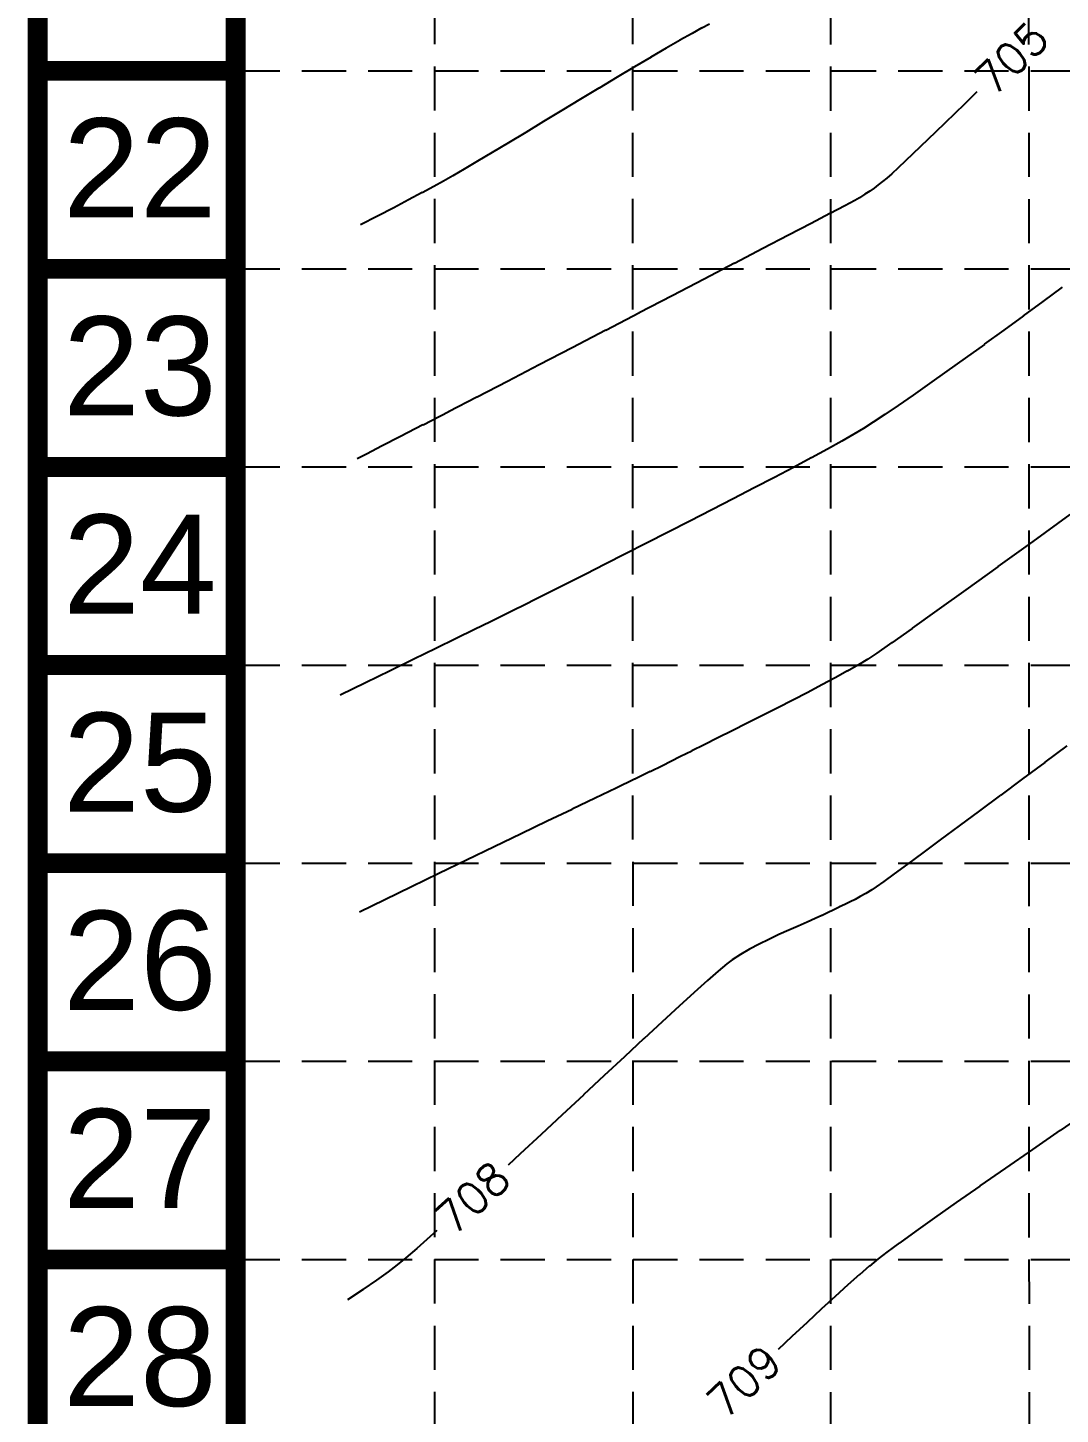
# Model space of a CAD drawing. Extents: x 5513 to 6525, y 3862 to 5479.
# Drawn here: x 5513.3 to 5644.8, y 4751.7 to 4928.2 of the extents above; entities that cross this region are included whole.
import ezdxf
from ezdxf.enums import TextEntityAlignment as Align

# ---------------------------------------------------------------- set-up
doc = ezdxf.new("R2010")
doc.units = 0
doc.header["$LTSCALE"] = 50
doc.header["$MEASUREMENT"] = 0
doc.linetypes.add('HIDDEN', pattern=[0.375, 0.25, -0.125])
for name, color, linetype in [('BASE', 7, 'Continuous'), ('CONT-MJR', 6, 'Continuous'), ('CONT-MNR', 14, 'Continuous'), ('GRID', 254, 'HIDDEN')]:
    doc.layers.add(name, color=color, linetype=linetype)
doc.styles.add('L80', font='simplex', dxfattribs={"height": 4})
doc.styles.get("Standard").update_dxf_attribs({"font": 'ARIAL.TTF'})

msp = doc.modelspace()

# ---------------------------------------------------------------- linework, layer by layer
at = {"layer": 'BASE', "const_width": 2.52}
for points in [[(6523.47, 3863.46), (6523.47, 5477.65), (5514.6, 5477.65), (5514.6, 3863.46)], [(6498.25, 3888.68), (6498.25, 5452.43), (5539.82, 5452.43), (5539.82, 3888.68)]]:
    msp.add_lwpolyline(points, close=True, dxfattribs=at)
for points in [[(5539.82, 4922.77), (5514.6, 4922.77)], [(5539.82, 4897.55), (5514.6, 4897.55)], [(5539.82, 4872.33), (5514.6, 4872.33)], [(5539.82, 4847.11), (5514.6, 4847.11)], [(5539.82, 4821.89), (5514.6, 4821.89)], [(5539.82, 4796.67), (5514.6, 4796.67)], [(5539.82, 4771.44), (5514.6, 4771.44)]]:
    msp.add_lwpolyline(points, dxfattribs=at)
at = {"layer": 'CONT-MJR', "color": 42, "elevation": 705}
for points in [[(5634.23, 4920.07), (5632.64, 4918.53)], [(5628.93, 4914.94), (5626.08, 4912.19)], [(5626.08, 4912.19), (5624.2, 4910.39)], [(5622.77, 4909.11), (5622.2, 4908.65)], [(5624.2, 4910.39), (5623.4, 4909.64)], [(5619.95, 4907.04), (5619.26, 4906.6)], [(5620.57, 4907.45), (5619.95, 4907.04)], [(5622.2, 4908.65), (5621.66, 4908.23)], [(5610.24, 4901.83), (5606.97, 4900.13)], [(5599.5, 4896.23), (5595.43, 4894.12)], [(5591.23, 4891.94), (5586.96, 4889.72)], [(5578.49, 4885.33), (5574.42, 4883.22)], [(5566.95, 4879.36), (5563.68, 4877.67)], [(5560.81, 4876.2), (5558.41, 4874.96)], [(5556.55, 4874), (5555.28, 4873.36)]]:
    msp.add_lwpolyline(points, dxfattribs=at)
at = {"layer": 'CONT-MJR', "color": 42, "extrusion": (0.695391, -0.718632, 0), "elevation": 382.28}
msp.add_lwpolyline([(7468.09, 705), (7462.94, 705)], dxfattribs=at)
at = {"layer": 'CONT-MJR', "color": 42, "extrusion": (-0.641442, 0.767171, 0), "elevation": 159.45}
msp.add_lwpolyline([(-7463.36, 705), (-7462.54, 705)], dxfattribs=at)
at = {"layer": 'CONT-MJR', "color": 42, "extrusion": (0.570228, -0.821487, 0), "elevation": -826.4}
msp.add_lwpolyline([(7416.26, 705), (7415.58, 705)], dxfattribs=at)
at = {"layer": 'CONT-MJR', "color": 42, "extrusion": (-0.592499, 0.805571, 0), "elevation": 623.1}
msp.add_lwpolyline([(-7436.77, 705), (-7436.1, 705)], dxfattribs=at)
at = {"layer": 'CONT-MJR', "color": 42, "extrusion": (0.467344, -0.884076, 0), "elevation": -1711.66}
msp.add_lwpolyline([(7258.79, 705), (7256.67, 705)], dxfattribs=at)
at = {"layer": 'CONT-MJR', "color": 42, "extrusion": (0.472, -0.881599, 0), "elevation": -1673.35}
msp.add_lwpolyline([(7269.16, 705), (7267.72, 705)], dxfattribs=at)
at = {"layer": 'CONT-MJR', "color": 42, "extrusion": (-0.487511, 0.873117, 0), "elevation": 1544.59}
msp.add_lwpolyline([(-7298.29, 705), (-7297.6, 705)], dxfattribs=at)
at = {"layer": 'CONT-MJR', "color": 42, "extrusion": (-0.465087, 0.885265, 0), "elevation": 1730.17}
msp.add_lwpolyline([(-7252.28, 705), (-7249.57, 705)], dxfattribs=at)
at = {"layer": 'CONT-MJR', "color": 42, "extrusion": (-0.463742, 0.88597, 0), "elevation": 1741.17}
msp.add_lwpolyline([(-7246.93, 705), (-7243.69, 705)], dxfattribs=at)
at = {"layer": 'CONT-MJR', "color": 42, "extrusion": (0.462184, -0.886784, 0), "elevation": -1753.9}
msp.add_lwpolyline([(7236.93, 705), (7232.87, 705)], dxfattribs=at)
at = {"layer": 'CONT-MJR', "color": 42, "extrusion": (0.461677, -0.887048, 0), "elevation": -1758.04}
msp.add_lwpolyline([(7231.87, 705), (7227.5, 705)], dxfattribs=at)
at = {"layer": 'CONT-MJR', "color": 42, "extrusion": (-0.460913, 0.887445, 0), "elevation": 1764.26}
msp.add_lwpolyline([(-7221.4, 705), (-7216.67, 705)], dxfattribs=at)
at = {"layer": 'CONT-MJR', "color": 42, "extrusion": (0.460314, -0.887756, 0), "elevation": -1769.13}
msp.add_lwpolyline([(7210.66, 705), (7205.85, 705)], dxfattribs=at)
at = {"layer": 'CONT-MJR', "color": 42, "extrusion": (-0.460035, 0.887901, 0), "elevation": 1771.39}
msp.add_lwpolyline([(-7205.3, 705), (-7200.57, 705)], dxfattribs=at)
at = {"layer": 'CONT-MJR', "color": 42, "extrusion": (0.459452, -0.888203, 0), "elevation": -1776.11}
msp.add_lwpolyline([(7194.82, 705), (7190.47, 705)], dxfattribs=at)
at = {"layer": 'CONT-MJR', "color": 42, "extrusion": (0.459113, -0.888378, 0), "elevation": -1778.86}
msp.add_lwpolyline([(7189.79, 705), (7185.73, 705)], dxfattribs=at)
at = {"layer": 'CONT-MJR', "color": 42, "extrusion": (0.458175, -0.888862, 0), "elevation": -1786.44}
msp.add_lwpolyline([(7180.17, 705), (7176.95, 705)], dxfattribs=at)
at = {"layer": 'CONT-MJR', "color": 42, "extrusion": (0.456185, -0.889885, 0), "elevation": -1802.49}
msp.add_lwpolyline([(7170.23, 705), (7168.14, 705)], dxfattribs=at)
at = {"layer": 'CONT-MNR', "color": 42}
for points, elevation in [([(5600.16, 4928.7), (5599.2, 4928.21)], 704), ([(5581.38, 4917.71), (5579.04, 4916.3)], 704), ([(5583.74, 4919.14), (5581.38, 4917.71)], 704), ([(5570.62, 4911.24), (5568.93, 4910.24)], 704), ([(5568.93, 4910.24), (5567.47, 4909.39)], 704), ([(5559.95, 4905.33), (5557.9, 4904.26)], 704), ([(5557.9, 4904.26), (5555.74, 4903.14)], 704), ([(5645.08, 4895.21), (5642.63, 4893.39)], 706), ([(5642.63, 4893.39), (5640.13, 4891.56)], 706), ([(5628.18, 4882.94), (5626.1, 4881.48)], 706), ([(5626.1, 4881.48), (5624.19, 4880.16)], 706), ([(5613.13, 4873.49), (5610.87, 4872.28)], 706), ([(5608.44, 4871), (5605.87, 4869.66)], 706), ([(5600.46, 4866.86), (5597.68, 4865.43)], 706), ([(5646.06, 4866.29), (5641.34, 4862.86)], 707), ([(5594.89, 4864.01), (5592.14, 4862.61)], 706), ([(5589.45, 4861.25), (5586.86, 4859.94)], 706), ([(5592.14, 4862.61), (5589.45, 4861.25)], 706), ([(5586.86, 4859.94), (5584.41, 4858.7)], 706), ([(5632.8, 4856.68), (5629.13, 4854.04)], 707), ([(5573.96, 4853.45), (5572.28, 4852.62)], 706), ([(5623.4, 4849.97), (5621.49, 4848.64)], 707), ([(5556.36, 4844.86), (5553.13, 4843.29)], 706), ([(5610.79, 4842.66), (5608.86, 4841.66)], 707), ([(5606.91, 4840.67), (5604.96, 4839.7)], 707), ([(5604.96, 4839.7), (5603.06, 4838.74)], 707), ([(5596.47, 4835.46), (5595.23, 4834.83)], 707), ([(5642.86, 4834.72), (5640.03, 4832.63)], 708), ([(5592.61, 4833.54), (5590.64, 4832.58)], 707), ([(5640.03, 4832.63), (5637.25, 4830.56)], 708), ([(5582.67, 4828.74), (5579.5, 4827.22)], 707), ([(5634.54, 4828.55), (5631.96, 4826.64)], 708), ([(5627.33, 4823.21), (5625.37, 4821.76)], 708), ([(5621.39, 4818.87), (5620.85, 4818.5)], 708), ([(5622.36, 4819.56), (5621.39, 4818.87)], 708), ([(5558.82, 4817.22), (5555.58, 4815.64)], 707), ([(5620.85, 4818.5), (5620.08, 4818.03)], 708), ([(5616.01, 4815.96), (5615.21, 4815.56)], 708), ([(5617.42, 4816.64), (5616.74, 4816.32)], 708), ([(5611.47, 4813.89), (5610.26, 4813.35)], 708), ([(5614.49, 4815.22), (5613.61, 4814.83)], 708), ([(5605.26, 4810.93), (5604.11, 4810.27)], 708), ([(5602.36, 4809.06), (5601.29, 4808.16)], 708), ([(5601.29, 4808.16), (5599.9, 4806.94)], 708), ([(5591.81, 4799.55), (5589.34, 4797.25)], 708), ([(5589.34, 4797.25), (5586.76, 4794.85)], 708), ([(5581.42, 4789.87), (5578.73, 4787.36)], 708), ([(5644.84, 4787.88), (5641.28, 4785.42)], 709), ([(5576.07, 4784.89), (5574.51, 4783.44)], 708), ([(5634.61, 4780.79), (5631.58, 4778.68)], 709), ([(5631.58, 4778.68), (5628.84, 4776.74)], 709), ([(5565.45, 4775.14), (5564.58, 4774.35)], 708), ([(5624.38, 4773.56), (5622.77, 4772.37)], 709), ([(5622.77, 4772.37), (5621.63, 4771.5)], 709), ([(5560.41, 4770.75), (5559.24, 4769.87)], 708), ([(5620.55, 4770.61), (5619.26, 4769.5)], 709), ([(5617.8, 4768.21), (5616.19, 4766.74)], 709), ([(5612.59, 4763.43), (5610.65, 4761.62)], 709)]:
    msp.add_lwpolyline(points, dxfattribs=dict(at, elevation=elevation))
at = {"layer": 'CONT-MNR', "color": 42, "extrusion": (-0.500641, 0.865655, 0), "elevation": 1463}
msp.add_lwpolyline([(-7311.05, 704), (-7309.03, 704)], dxfattribs=at)
at = {"layer": 'CONT-MNR', "color": 42, "extrusion": (0.492203, -0.870481, 0), "elevation": -1534}
msp.add_lwpolyline([(7298.24, 704), (7296.48, 704)], dxfattribs=at)
at = {"layer": 'CONT-MNR', "color": 42, "extrusion": (0.478532, -0.87807, 0), "elevation": -1647.92}
msp.add_lwpolyline([(7274.8, 704), (7273.36, 704)], dxfattribs=at)
at = {"layer": 'CONT-MNR', "color": 42, "extrusion": (0.506254, -0.862385, 0), "elevation": -1415.49}
msp.add_lwpolyline([(7318.38, 704), (7316.12, 704)], dxfattribs=at)
at = {"layer": 'CONT-MNR', "color": 42, "extrusion": (0.512897, -0.85845, 0), "elevation": -1358.97}
msp.add_lwpolyline([(7324.39, 704), (7321.81, 704)], dxfattribs=at)
at = {"layer": 'CONT-MNR', "color": 42, "extrusion": (-0.510148, 0.860087, 0), "elevation": 1382.39}
msp.add_lwpolyline([(-7322.45, 704), (-7320.01, 704)], dxfattribs=at)
at = {"layer": 'CONT-MNR', "color": 42, "extrusion": (-0.51482, 0.857298, 0), "elevation": 1342.55}
msp.add_lwpolyline([(-7324.84, 704), (-7322.15, 704)], dxfattribs=at)
at = {"layer": 'CONT-MNR', "color": 42, "extrusion": (0.516102, -0.856527, 0), "elevation": -1331.6}
msp.add_lwpolyline([(7324.15, 704), (7321.41, 704)], dxfattribs=at)
at = {"layer": 'CONT-MNR', "color": 42, "extrusion": (0.516842, -0.856081, 0), "elevation": -1325.27}
msp.add_lwpolyline([(7317.06, 704), (7314.39, 704)], dxfattribs=at)
at = {"layer": 'CONT-MNR', "color": 42, "extrusion": (0.516043, -0.856563, 0), "elevation": -1332.09}
msp.add_lwpolyline([(7313.15, 704), (7310.6, 704)], dxfattribs=at)
at = {"layer": 'CONT-MNR', "color": 42, "extrusion": (0.512206, -0.858863, 0), "elevation": -1364.78}
msp.add_lwpolyline([(7302.16, 704), (7299.96, 704)], dxfattribs=at)
at = {"layer": 'CONT-MNR', "color": 42, "extrusion": (0.514574, -0.857446, 0), "elevation": -1344.62}
msp.add_lwpolyline([(7308.3, 704), (7305.9, 704)], dxfattribs=at)
at = {"layer": 'CONT-MNR', "color": 42, "extrusion": (-0.492604, 0.870254, 0), "elevation": 1529.86}
msp.add_lwpolyline([(-7263.5, 704), (-7262.14, 704)], dxfattribs=at)
at = {"layer": 'CONT-MNR', "color": 42, "extrusion": (0.469406, -0.882983, 0), "elevation": -1721.45}
msp.add_lwpolyline([(7216.02, 704), (7214.08, 704)], dxfattribs=at)
at = {"layer": 'CONT-MNR', "color": 42, "extrusion": (-0.473609, 0.880735, 0), "elevation": 1687.03}
msp.add_lwpolyline([(-7225.84, 704), (-7224.14, 704)], dxfattribs=at)
at = {"layer": 'CONT-MNR', "color": 42, "extrusion": (-0.480061, 0.877235, 0), "elevation": 1633.95}
msp.add_lwpolyline([(-7239.43, 704), (-7238.02, 704)], dxfattribs=at)
at = {"layer": 'CONT-MNR', "color": 42, "extrusion": (0.466442, -0.884552, 0), "elevation": -1745.63}
msp.add_lwpolyline([(7208.26, 704), (7206.12, 704)], dxfattribs=at)
at = {"layer": 'CONT-MNR', "color": 42, "extrusion": (0.590071, -0.807351, 0), "elevation": -621.12}
msp.add_lwpolyline([(7439.94, 706), (7436.84, 706)], dxfattribs=at)
at = {"layer": 'CONT-MNR', "color": 42, "extrusion": (0.587591, -0.809158, 0), "elevation": -643.95}
msp.add_lwpolyline([(7434.9, 706), (7431.84, 706)], dxfattribs=at)
at = {"layer": 'CONT-MNR', "color": 42, "extrusion": (0.584938, -0.811078, 0), "elevation": -668.27}
msp.add_lwpolyline([(7429.7, 706), (7426.71, 706)], dxfattribs=at)
at = {"layer": 'CONT-MNR', "color": 42, "extrusion": (0.581998, -0.81319, 0), "elevation": -695.15}
msp.add_lwpolyline([(7424.24, 706), (7421.37, 706)], dxfattribs=at)
at = {"layer": 'CONT-MNR', "color": 42, "extrusion": (0.578615, -0.815601, 0), "elevation": -725.98}
msp.add_lwpolyline([(7418.42, 706), (7415.69, 706)], dxfattribs=at)
at = {"layer": 'CONT-MNR', "color": 42, "extrusion": (0.553251, -0.833014, 0), "elevation": -953.63}
msp.add_lwpolyline([(7382.92, 706), (7381.14, 706)], dxfattribs=at)
at = {"layer": 'CONT-MNR', "color": 42, "extrusion": (0.562764, -0.826618, 0), "elevation": -868.93}
msp.add_lwpolyline([(7395.43, 706), (7393.36, 706)], dxfattribs=at)
at = {"layer": 'CONT-MNR', "color": 42, "extrusion": (0.514168, -0.857689, 0), "elevation": -1293.63}
msp.add_lwpolyline([(7327.75, 706), (7326.31, 706)], dxfattribs=at)
at = {"layer": 'CONT-MNR', "color": 42, "extrusion": (0.538447, -0.842659, 0), "elevation": -1083.89}
msp.add_lwpolyline([(7363.14, 706), (7361.7, 706)], dxfattribs=at)
at = {"layer": 'CONT-MNR', "color": 42, "extrusion": (0.484747, -0.874655, 0), "elevation": -1541.65}
msp.add_lwpolyline([(7276.37, 706), (7274.3, 706)], dxfattribs=at)
at = {"layer": 'CONT-MNR', "color": 42, "extrusion": (0.496217, -0.868199, 0), "elevation": -1445.75}
msp.add_lwpolyline([(7297.81, 706), (7296.03, 706)], dxfattribs=at)
at = {"layer": 'CONT-MNR', "color": 42, "extrusion": (0.4768, -0.879012, 0), "elevation": -1607.51}
msp.add_lwpolyline([(7260.03, 706), (7257.69, 706)], dxfattribs=at)
at = {"layer": 'CONT-MNR', "color": 42, "extrusion": (0.466544, -0.884498, 0), "elevation": -1691.8}
msp.add_lwpolyline([(7235.94, 706), (7233.19, 706)], dxfattribs=at)
at = {"layer": 'CONT-MNR', "color": 42, "extrusion": (-0.457973, 0.888966, 0), "elevation": 1761.62}
msp.add_lwpolyline([(-7210.59, 706), (-7207.5, 706)], dxfattribs=at)
at = {"layer": 'CONT-MNR', "color": 42, "extrusion": (0.460261, -0.887784, 0), "elevation": -1743.04}
msp.add_lwpolyline([(7218.11, 706), (7215.1, 706)], dxfattribs=at)
at = {"layer": 'CONT-MNR', "color": 42, "extrusion": (-0.454498, 0.890748, 0), "elevation": 1789.74}
msp.add_lwpolyline([(-7197.45, 706), (-7194.32, 706)], dxfattribs=at)
at = {"layer": 'CONT-MNR', "color": 42, "extrusion": (0.586999, -0.809587, 0), "elevation": -625.45}
msp.add_lwpolyline([(7421.65, 707), (7416.16, 707)], dxfattribs=at)
at = {"layer": 'CONT-MNR', "color": 42, "extrusion": (-0.585609, 0.810594, 0), "elevation": 638.17}
msp.add_lwpolyline([(-7415.08, 707), (-7410.03, 707)], dxfattribs=at)
at = {"layer": 'CONT-MNR', "color": 42, "extrusion": (-0.44986, 0.893099, 0), "elevation": 1827.1}
msp.add_lwpolyline([(-7173.16, 706), (-7170.59, 706)], dxfattribs=at)
at = {"layer": 'CONT-MNR', "color": 42, "extrusion": (0.449367, -0.893347, 0), "elevation": -1831.06}
msp.add_lwpolyline([(7167.24, 706), (7165.15, 706)], dxfattribs=at)
at = {"layer": 'CONT-MNR', "color": 42, "extrusion": (0.449495, -0.893283, 0), "elevation": -1830.03}
msp.add_lwpolyline([(7169.85, 706), (7167.5, 706)], dxfattribs=at)
at = {"layer": 'CONT-MNR', "color": 42, "extrusion": (0.447385, -0.894341, 0), "elevation": -1846.93}
msp.add_lwpolyline([(7157.83, 706), (7156.39, 706)], dxfattribs=at)
at = {"layer": 'CONT-MNR', "color": 42, "extrusion": (0.450322, -0.892866, 0), "elevation": -1823.4}
msp.add_lwpolyline([(7165.32, 706), (7163.86, 706)], dxfattribs=at)
at = {"layer": 'CONT-MNR', "color": 42, "extrusion": (-0.44957, 0.893245, 0), "elevation": 1829.43}
msp.add_lwpolyline([(-7165.57, 706), (-7163.78, 706)], dxfattribs=at)
at = {"layer": 'CONT-MNR', "color": 42, "extrusion": (-0.440559, 0.897723, 0), "elevation": 1901.39}
msp.add_lwpolyline([(-7140.23, 706), (-7137.98, 706)], dxfattribs=at)
at = {"layer": 'CONT-MNR', "color": 42, "extrusion": (0.581253, -0.813723, 0), "elevation": -677.9}
msp.add_lwpolyline([(7401.98, 707), (7398.1, 707)], dxfattribs=at)
at = {"layer": 'CONT-MNR', "color": 42, "extrusion": (-0.439059, 0.898458, 0), "elevation": 1913.31}
msp.add_lwpolyline([(-7134.79, 706), (-7132.19, 706)], dxfattribs=at)
at = {"layer": 'CONT-MNR', "color": 42, "extrusion": (0.577291, -0.816538, 0), "elevation": -713.84}
msp.add_lwpolyline([(7394.72, 707), (7391.56, 707)], dxfattribs=at)
at = {"layer": 'CONT-MNR', "color": 42, "extrusion": (0.437494, -0.899221, 0), "elevation": -1925.72}
msp.add_lwpolyline([(7125.96, 706), (7122.83, 706)], dxfattribs=at)
at = {"layer": 'CONT-MNR', "color": 42, "extrusion": (0.438101, -0.898926, 0), "elevation": -1920.91}
msp.add_lwpolyline([(7130.15, 706), (7127.26, 706)], dxfattribs=at)
at = {"layer": 'CONT-MNR', "color": 42, "extrusion": (0.437135, -0.899396, 0), "elevation": -1928.57}
msp.add_lwpolyline([(7122.06, 706), (7118.72, 706)], dxfattribs=at)
at = {"layer": 'CONT-MNR', "color": 42, "extrusion": (0.496038, -0.868301, 0), "elevation": -1421.48}
msp.add_lwpolyline([(7283.46, 707), (7281.86, 707)], dxfattribs=at)
at = {"layer": 'CONT-MNR', "color": 42, "extrusion": (0.514815, -0.857301, 0), "elevation": -1262.66}
msp.add_lwpolyline([(7314.06, 707), (7312.67, 707)], dxfattribs=at)
at = {"layer": 'CONT-MNR', "color": 42, "extrusion": (0.552159, -0.833739, 0), "elevation": -938.55}
msp.add_lwpolyline([(7364.07, 707), (7362.67, 707)], dxfattribs=at)
at = {"layer": 'CONT-MNR', "color": 42, "extrusion": (-0.436967, 0.899478, 0), "elevation": 1929.9}
msp.add_lwpolyline([(-7118.36, 706), (-7114.87, 706)], dxfattribs=at)
at = {"layer": 'CONT-MNR', "color": 42, "extrusion": (-0.473372, 0.880863, 0), "elevation": 1609.68}
msp.add_lwpolyline([(-7240.8, 707), (-7238.88, 707)], dxfattribs=at)
at = {"layer": 'CONT-MNR', "color": 42, "extrusion": (0.482947, -0.875649, 0), "elevation": -1530.64}
msp.add_lwpolyline([(7259.7, 707), (7257.92, 707)], dxfattribs=at)
at = {"layer": 'CONT-MNR', "color": 42, "extrusion": (0.460533, -0.887642, 0), "elevation": -1714.59}
msp.add_lwpolyline([(7212.7, 707), (7210.58, 707)], dxfattribs=at)
at = {"layer": 'CONT-MNR', "color": 42, "extrusion": (0.466131, -0.884716, 0), "elevation": -1669}
msp.add_lwpolyline([(7225.43, 707), (7223.39, 707)], dxfattribs=at)
at = {"layer": 'CONT-MNR', "color": 42, "extrusion": (0.45272, -0.891653, 0), "elevation": -1777.85}
msp.add_lwpolyline([(7193.07, 707), (7190.88, 707)], dxfattribs=at)
at = {"layer": 'CONT-MNR', "color": 42, "extrusion": (0.446716, -0.894676, 0), "elevation": -1826.13}
msp.add_lwpolyline([(7174.47, 707), (7172.42, 707)], dxfattribs=at)
at = {"layer": 'CONT-MNR', "color": 42, "extrusion": (0.446002, -0.895032, 0), "elevation": -1831.85}
msp.add_lwpolyline([(7169.03, 707), (7167.25, 707)], dxfattribs=at)
at = {"layer": 'CONT-MNR', "color": 42, "extrusion": (-0.445997, 0.895034, 0), "elevation": 1831.89}
msp.add_lwpolyline([(-7170.96, 707), (-7169.02, 707)], dxfattribs=at)
at = {"layer": 'CONT-MNR', "color": 42, "extrusion": (-0.594801, 0.803873, 0), "elevation": 530.13}
msp.add_lwpolyline([(-7415.34, 708), (-7411.84, 708)], dxfattribs=at)
at = {"layer": 'CONT-MNR', "color": 42, "extrusion": (-0.444948, 0.895557, 0), "elevation": 1840.28}
msp.add_lwpolyline([(-7162.09, 707), (-7160.9, 707)], dxfattribs=at)
at = {"layer": 'CONT-MNR', "color": 42, "extrusion": (0.446928, -0.89457, 0), "elevation": -1824.43}
msp.add_lwpolyline([(7169.14, 707), (7167.54, 707)], dxfattribs=at)
at = {"layer": 'CONT-MNR', "color": 42, "extrusion": (-0.439042, 0.898466, 0), "elevation": 1887.38}
msp.add_lwpolyline([(-7148.63, 707), (-7146.9, 707)], dxfattribs=at)
at = {"layer": 'CONT-MNR', "color": 42, "extrusion": (0.434094, -0.900868, 0), "elevation": -1926.66}
msp.add_lwpolyline([(7131.61, 707), (7128.64, 707)], dxfattribs=at)
at = {"layer": 'CONT-MNR', "color": 42, "extrusion": (-0.434874, 0.900491, 0), "elevation": 1920.48}
msp.add_lwpolyline([(-7135.88, 707), (-7133.27, 707)], dxfattribs=at)
at = {"layer": 'CONT-MNR', "color": 42, "extrusion": (-0.433718, 0.901049, 0), "elevation": 1929.63}
msp.add_lwpolyline([(-7127.84, 707), (-7124.57, 707)], dxfattribs=at)
at = {"layer": 'CONT-MNR', "color": 42, "extrusion": (0.595947, -0.803024, 0), "elevation": -519.56}
msp.add_lwpolyline([(7405.6, 708), (7402.23, 708)], dxfattribs=at)
at = {"layer": 'CONT-MNR', "color": 42, "extrusion": (-0.433754, 0.901031, 0), "elevation": 1929.34}
msp.add_lwpolyline([(-7121.14, 707), (-7117.44, 707)], dxfattribs=at)
at = {"layer": 'CONT-MNR', "color": 42, "extrusion": (-0.59559, 0.803289, 0), "elevation": 522.84}
msp.add_lwpolyline([(-7398.79, 708), (-7395.78, 708)], dxfattribs=at)
at = {"layer": 'CONT-MNR', "color": 42, "extrusion": (0.43408, -0.900875, 0), "elevation": -1926.77}
msp.add_lwpolyline([(7118.13, 707), (7114.31, 707)], dxfattribs=at)
at = {"layer": 'CONT-MNR', "color": 42, "extrusion": (-0.594952, 0.803761, 0), "elevation": 528.71}
msp.add_lwpolyline([(-7395.36, 708), (-7392.61, 708)], dxfattribs=at)
at = {"layer": 'CONT-MNR', "color": 42, "extrusion": (-0.434596, 0.900626, 0), "elevation": 1922.7}
msp.add_lwpolyline([(-7115.41, 707), (-7111.51, 707)], dxfattribs=at)
at = {"layer": 'CONT-MNR', "color": 42, "extrusion": (0.436265, -0.899818, 0), "elevation": -1909.51}
msp.add_lwpolyline([(7111.15, 707), (7107.29, 707)], dxfattribs=at)
at = {"layer": 'CONT-MNR', "color": 42, "extrusion": (0.435314, -0.900279, 0), "elevation": -1917.02}
msp.add_lwpolyline([(7113.05, 707), (7109.13, 707)], dxfattribs=at)
at = {"layer": 'CONT-MNR', "color": 42, "extrusion": (-0.591933, 0.805987, 0), "elevation": 556.43}
msp.add_lwpolyline([(-7388.13, 708), (-7386.06, 708)], dxfattribs=at)
at = {"layer": 'CONT-MNR', "color": 42, "extrusion": (-0.437498, 0.899219, 0), "elevation": 1899.77}
msp.add_lwpolyline([(-7109.9, 707), (-7106.13, 707)], dxfattribs=at)
at = {"layer": 'CONT-MNR', "color": 42, "extrusion": (0.58854, -0.808468, 0), "elevation": -587.47}
msp.add_lwpolyline([(7383.65, 708), (7382, 708)], dxfattribs=at)
at = {"layer": 'CONT-MNR', "color": 42, "extrusion": (0.449649, -0.893205, 0), "elevation": -1776.37}
msp.add_lwpolyline([(7184.75, 708), (7184.03, 708)], dxfattribs=at)
at = {"layer": 'CONT-MNR', "color": 42, "extrusion": (0.469251, -0.883065, 0), "elevation": -1617.39}
msp.add_lwpolyline([(7222.95, 708), (7222.2, 708)], dxfattribs=at)
at = {"layer": 'CONT-MNR', "color": 42, "extrusion": (0.49252, -0.870301, 0), "elevation": -1425.14}
msp.add_lwpolyline([(7264.14, 708), (7263.33, 708)], dxfattribs=at)
at = {"layer": 'CONT-MNR', "color": 42, "extrusion": (0.432528, -0.901621, 0), "elevation": -1913.08}
msp.add_lwpolyline([(7145.65, 708), (7144.86, 708)], dxfattribs=at)
at = {"layer": 'CONT-MNR', "color": 42, "extrusion": (0.435608, -0.900136, 0), "elevation": -1888.64}
msp.add_lwpolyline([(7153.86, 708), (7153.05, 708)], dxfattribs=at)
at = {"layer": 'CONT-MNR', "color": 42, "extrusion": (0.436755, -0.89958, 0), "elevation": -1879.52}
msp.add_lwpolyline([(7157.74, 708), (7157.01, 708)], dxfattribs=at)
at = {"layer": 'CONT-MNR', "color": 42, "extrusion": (-0.400259, 0.916402, 0), "elevation": 2165.41}
msp.add_lwpolyline([(-7070.39, 708), (-7069.16, 708)], dxfattribs=at)
at = {"layer": 'CONT-MNR', "color": 42, "extrusion": (-0.401878, 0.915693, 0), "elevation": 2152.92}
msp.add_lwpolyline([(-7075.32, 708), (-7074.21, 708)], dxfattribs=at)
at = {"layer": 'CONT-MNR', "color": 42, "extrusion": (0.442814, -0.896613, 0), "elevation": -1831.49}
msp.add_lwpolyline([(7158.88, 708), (7157.47, 708)], dxfattribs=at)
at = {"layer": 'CONT-MNR', "color": 42, "extrusion": (0.425146, -0.905125, 0), "elevation": -1971.53}
msp.add_lwpolyline([(7122.99, 708), (7121.58, 708)], dxfattribs=at)
at = {"layer": 'CONT-MNR', "color": 42, "extrusion": (0.412354, -0.911024, 0), "elevation": -2071.67}
msp.add_lwpolyline([(7095.89, 708), (7094.51, 708)], dxfattribs=at)
at = {"layer": 'CONT-MNR', "color": 42, "extrusion": (0.537884, -0.843019, 0), "elevation": -1040.78}
msp.add_lwpolyline([(7311.74, 708), (7310.5, 708)], dxfattribs=at)
at = {"layer": 'CONT-MNR', "color": 42, "extrusion": (0.466291, -0.884631, 0), "elevation": -1642.21}
msp.add_lwpolyline([(7203.26, 708), (7201.88, 708)], dxfattribs=at)
at = {"layer": 'CONT-MNR', "color": 42, "extrusion": (0.608036, -0.793909, 0), "elevation": -411.52}
msp.add_lwpolyline([(7372.74, 708), (7371.84, 708)], dxfattribs=at)
at = {"layer": 'CONT-MNR', "color": 42, "extrusion": (0.668156, -0.744021, 0), "elevation": 165.14}
msp.add_lwpolyline([(7378.23, 708), (7375.97, 708)], dxfattribs=at)
at = {"layer": 'CONT-MNR', "color": 42, "extrusion": (-0.673218, 0.739444, 0), "elevation": -215.48}
msp.add_lwpolyline([(-7374.67, 708), (-7372.06, 708)], dxfattribs=at)
at = {"layer": 'CONT-MNR', "color": 42, "extrusion": (0.676524, -0.736421, 0), "elevation": 248.5}
msp.add_lwpolyline([(7371.02, 708), (7368.1, 708)], dxfattribs=at)
at = {"layer": 'CONT-MNR', "color": 42, "extrusion": (-0.678747, 0.734372, 0), "elevation": -270.78}
msp.add_lwpolyline([(-7367.32, 708), (-7364.15, 708)], dxfattribs=at)
at = {"layer": 'CONT-MNR', "color": 42, "extrusion": (-0.681716, 0.731617, 0), "elevation": -300.59}
msp.add_lwpolyline([(-7356.09, 708), (-7352.47, 708)], dxfattribs=at)
at = {"layer": 'CONT-MNR', "color": 42, "extrusion": (0.681869, -0.731474, 0), "elevation": 302.13}
msp.add_lwpolyline([(7352.4, 708), (7348.73, 708)], dxfattribs=at)
at = {"layer": 'CONT-MNR', "color": 42, "extrusion": (-0.56706, 0.823677, 0), "elevation": 742.7}
msp.add_lwpolyline([(-7368.94, 709), (-7364.53, 709)], dxfattribs=at)
at = {"layer": 'CONT-MNR', "color": 42, "extrusion": (0.681118, -0.732174, 0), "elevation": 294.59}
msp.add_lwpolyline([(7345.36, 708), (7341.73, 708)], dxfattribs=at)
at = {"layer": 'CONT-MNR', "color": 42, "extrusion": (-0.56951, 0.821984, 0), "elevation": 720.77}
msp.add_lwpolyline([(-7362.39, 709), (-7358.22, 709)], dxfattribs=at)
at = {"layer": 'CONT-MNR', "color": 42, "extrusion": (0.571087, -0.820889, 0), "elevation": -706.65}
msp.add_lwpolyline([(7359.59, 709), (7355.64, 709)], dxfattribs=at)
at = {"layer": 'CONT-MNR', "color": 42, "extrusion": (0.57904, -0.815299, 0), "elevation": -635.15}
msp.add_lwpolyline([(7355.11, 709), (7352.15, 709)], dxfattribs=at)
at = {"layer": 'CONT-MNR', "color": 42, "extrusion": (0.584089, -0.81169, 0), "elevation": -589.51}
msp.add_lwpolyline([(7355.95, 709), (7353.44, 709)], dxfattribs=at)
at = {"layer": 'CONT-MNR', "color": 42, "extrusion": (0.663262, -0.748387, 0), "elevation": 117.71}
msp.add_lwpolyline([(7331.1, 708), (7328.85, 708)], dxfattribs=at)
at = {"layer": 'CONT-MNR', "color": 42, "extrusion": (-0.634243, 0.773134, 0), "elevation": 161.78}
msp.add_lwpolyline([(-7326.15, 708), (-7324.75, 708)], dxfattribs=at)
at = {"layer": 'CONT-MNR', "color": 42, "extrusion": (0.653045, -0.757319, 0), "elevation": 18.25}
msp.add_lwpolyline([(7329.77, 708), (7327.92, 708)], dxfattribs=at)
at = {"layer": 'CONT-MNR', "color": 42, "extrusion": (-0.635221, 0.77233, 0), "elevation": 114.19}
msp.add_lwpolyline([(-7372.72, 709), (-7371.31, 709)], dxfattribs=at)
at = {"layer": 'CONT-MNR', "color": 42, "extrusion": (-0.58305, 0.812436, 0), "elevation": 633.9}
msp.add_lwpolyline([(-7297.6, 708), (-7295.8, 708)], dxfattribs=at)
at = {"layer": 'CONT-MNR', "color": 42, "extrusion": (-0.66379, 0.747919, 0), "elevation": -162.8}
msp.add_lwpolyline([(-7368.7, 709), (-7366.75, 709)], dxfattribs=at)
at = {"layer": 'CONT-MNR', "color": 42, "extrusion": (0.562584, -0.82674, 0), "elevation": -815.84}
msp.add_lwpolyline([(7275.59, 708), (7273.22, 708)], dxfattribs=at)
at = {"layer": 'CONT-MNR', "color": 42, "extrusion": (0.57077, -0.82111, 0), "elevation": -743.52}
msp.add_lwpolyline([(7285.44, 708), (7283.33, 708)], dxfattribs=at)
at = {"layer": 'CONT-MNR', "color": 42, "extrusion": (-0.676115, 0.736796, 0), "elevation": -285.07}
msp.add_lwpolyline([(-7360.85, 709), (-7358.48, 709)], dxfattribs=at)
at = {"layer": 'CONT-MNR', "color": 42, "extrusion": (-0.679632, 0.733553, 0), "elevation": -320.27}
msp.add_lwpolyline([(-7357.03, 709), (-7354.51, 709)], dxfattribs=at)
at = {"layer": 'CONT-MNR', "color": 42, "extrusion": (-0.683614, 0.729844, 0), "elevation": -360.28}
msp.add_lwpolyline([(-7350.01, 709), (-7347.62, 709)], dxfattribs=at)
at = {"layer": 'GRID', "color": 253, "linetype": 'HIDDEN', "ltscale": 0.45}
for p, q in [((5565.27, 3989.57), (5565.14, 5451.48)), ((5590.6, 3989.57), (5590.29, 5451.47)), ((5615.75, 3989.56), (5615.52, 5451.41)), ((5641.11, 3989.56), (5640.71, 5451.37)), ((5539.82, 4922.77), (6498.25, 4922.77)), ((5539.82, 4897.55), (6498.25, 4897.55)), ((5539.82, 4872.33), (6498.25, 4872.33)), ((5539.82, 4847.11), (6498.25, 4847.11)), ((5539.82, 4821.89), (6498.25, 4821.89)), ((5539.82, 4796.67), (6498.25, 4796.67)), ((5539.82, 4771.44), (6498.25, 4771.44))]:
    msp.add_line(p, q, dxfattribs=at)

# ---------------------------------------------------------------- texts
at = {"layer": 'BASE'}
for s, p in [('22', (5527.62, 4910.41)), ('23', (5527.62, 4885.19)), ('24', (5527.62, 4859.97)), ('25', (5527.62, 4834.75)), ('26', (5527.62, 4809.52)), ('27', (5527.62, 4784.3)), ('28', (5527.62, 4759.08))]:
    msp.add_text(s, height=12.611, dxfattribs=at).set_placement(p, align=Align.MIDDLE_CENTER)
at = {"layer": 'CONT-MJR', "color": 42, "insert": (5633.55, 4922.2, 705), "char_height": 4, "width": 15.0476, "attachment_point": 1, "rotation": 44.1276, "style": 'L80'}
msp.add_mtext('\\Fsimplex.shx;\\W1.0000000000;\\T1.0000000000;\\o\\l705', dxfattribs=at)
at = {"layer": 'CONT-MNR', "color": 42, "char_height": 4, "width": 15.0476, "attachment_point": 1, "style": 'L80'}
for s, insert, rotation in [('\\Fsimplex.shx;\\W1.0000000000;\\T1.0000000000;\\o\\l708', (5564.85, 4777.27, 708), 42.5851), ('\\Fsimplex.shx;\\W1.0000000000;\\T1.0000000000;\\o\\l709', (5599.45, 4753.85, 709), 43.1791)]:
    msp.add_mtext(s, dxfattribs=dict(at, insert=insert, rotation=rotation))

doc.saveas('drawing.dxf')
